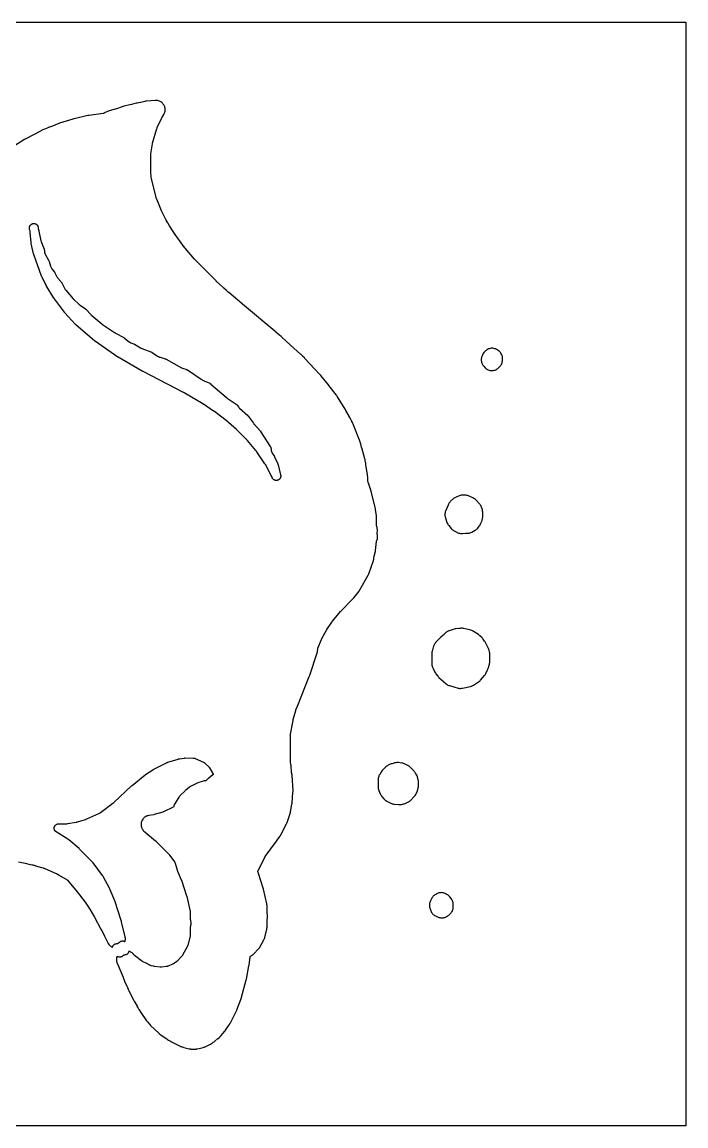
# Model space of a CAD drawing. Header units: millimetres. Extents: x 0 to 300, y 0 to 300.
# Drawn here: x 119.5 to 300, y 0 to 300 of the extents above; entities that cross this region are included whole.
import ezdxf

# ---------------------------------------------------------------- set-up
doc = ezdxf.new("R2010")
doc.units = ezdxf.units.MM
doc.layers.add('CUT', color=7, linetype='CONTINUOUS')

msp = doc.modelspace()

# ---------------------------------------------------------------- linework, layer by layer
at = {"layer": 'CUT'}
for points in [[(0.05, 300), (299.95, 300), (299.98, 300), (299.99, 300), (300, 300), (300, 299.99), (300, 299.98), (300, 299.95), (300, 0.05), (300, 0.02), (300, 0.01), (299.99, 0), (299.98, 0), (299.95, 0), (0.05, 0)], [(118.49, 71.76), (120.29, 71.43), (121.7, 71.09), (122.25, 70.96), (122.37, 70.93), (122.64, 70.87), (122.69, 70.86), (122.74, 70.84), (122.78, 70.83), (122.96, 70.79), (122.98, 70.78), (123, 70.77), (123.03, 70.76), (123.1, 70.74), (123.11, 70.73), (124.73, 70.25), (125.17, 70.12), (125.2, 70.11), (125.26, 70.1), (125.28, 70.09), (125.29, 70.09), (125.31, 70.08), (125.33, 70.07), (125.37, 70.06), (125.38, 70.06), (125.39, 70.05), (125.41, 70.05), (125.42, 70.05), (125.46, 70.03), (125.47, 70.03), (125.48, 70.02), (125.49, 70.02), (125.58, 69.98), (125.62, 69.96), (125.64, 69.95), (125.66, 69.95), (128.73, 68.63), (128.76, 68.62), (128.8, 68.6), (128.82, 68.59), (128.86, 68.56), (128.87, 68.56), (128.89, 68.55), (128.91, 68.53), (128.92, 68.53), (128.96, 68.51), (128.97, 68.5), (129, 68.48), (129.39, 68.25), (131.76, 66.86), (131.77, 66.85), (131.78, 66.85), (131.78, 66.84), (131.79, 66.84), (131.79, 66.83), (134.48, 63.63), (136.6, 60.83), (137.35, 59.71), (137.49, 59.49), (137.82, 59.01), (137.88, 58.92), (137.88, 58.91), (137.89, 58.9), (139.18, 56.73), (140.92, 53.46), (141.11, 53.1), (141.36, 52.64), (141.87, 51.68), (141.89, 51.64), (141.9, 51.62), (141.9, 51.61), (142.8, 49.75), (142.92, 49.54), (143.05, 49.33), (143.21, 49.15), (143.38, 48.98), (143.57, 48.82), (143.78, 48.69), (143.99, 48.57), (144.01, 48.56), (144.03, 48.64), (144.06, 48.74), (144.08, 48.73), (144.13, 48.71), (144.13, 48.73), (144.15, 48.85), (144.18, 48.96), (144.2, 49.01), (144.24, 49.07), (144.31, 49.16), (144.4, 49.24), (144.49, 49.31), (144.59, 49.38), (144.69, 49.43), (144.8, 49.48), (144.92, 49.51), (145.03, 49.53), (145.22, 49.55), (145.36, 49.58), (145.5, 49.62), (145.62, 49.67), (145.7, 49.72), (145.81, 49.79), (145.94, 49.9), (146.02, 49.97), (146.11, 50.04), (146.21, 50.11), (146.32, 50.17), (146.43, 50.21), (146.54, 50.24), (146.66, 50.27), (146.78, 50.28), (146.9, 50.28), (147.01, 50.27), (147.09, 50.25), (147.2, 50.2), (147.3, 50.14), (147.31, 50.13), (147.33, 50.17), (147.35, 50.16), (147.44, 50.11), (147.47, 50.22), (147.52, 50.45), (147.55, 50.7), (147.55, 50.94), (147.53, 51.18), (147.48, 51.42), (146.51, 55.46), (146.49, 55.59), (146.42, 55.84), (144.8, 60.9), (144.79, 60.93), (144.78, 60.96), (144.71, 61.14), (143.44, 64.14), (143.38, 64.29), (143.35, 64.35), (143.32, 64.41), (141.52, 67.78), (141.42, 67.94), (141.31, 68.09), (138.77, 71.5), (138.55, 71.77), (135.12, 75.23), (134.95, 75.38), (132.15, 77.73), (131.87, 77.94), (128.77, 79.89), (128.76, 79.89), (128.73, 79.91), (128.64, 79.97), (128.62, 79.99), (128.51, 80.1), (128.49, 80.12), (128.48, 80.13), (128.41, 80.22), (128.39, 80.25), (128.37, 80.28), (128.36, 80.29), (128.34, 80.33), (128.31, 80.39), (128.28, 80.46), (128.27, 80.49), (128.24, 80.59), (128.23, 80.61), (128.21, 80.69), (128.21, 80.7), (128.2, 80.74), (128.2, 80.79), (128.2, 80.84), (128.19, 80.95), (128.19, 81.02), (128.19, 81.04), (128.2, 81.09), (128.21, 81.13), (128.22, 81.16), (128.23, 81.23), (128.25, 81.3), (128.26, 81.32), (128.28, 81.38), (128.29, 81.41), (128.35, 81.51), (128.36, 81.53), (128.41, 81.6), (128.48, 81.69), (128.59, 81.8), (128.61, 81.82), (128.62, 81.83), (128.71, 81.9), (128.74, 81.92), (128.77, 81.94), (128.78, 81.95), (128.82, 81.97), (128.88, 82), (128.95, 82.03), (129, 82.05), (129.1, 82.08), (129.12, 82.09), (129.15, 82.09), (129.2, 82.1), (129.26, 82.11), (129.32, 82.11), (129.37, 82.11), (129.38, 82.11), (131.47, 82.12), (131.68, 82.13), (131.88, 82.16), (134.21, 82.56), (134.4, 82.59), (134.44, 82.6), (134.55, 82.64), (136.75, 83.3), (137.08, 83.42), (140.32, 84.92), (140.55, 85.04), (140.76, 85.18), (144.19, 87.73), (144.4, 87.91), (149.21, 92.39), (149.38, 92.53), (149.39, 92.54), (152.91, 95.39), (152.97, 95.43), (152.98, 95.44), (153.03, 95.48), (155.03, 96.82), (155.07, 96.85), (155.16, 96.9), (155.26, 96.96), (158.76, 98.71), (158.77, 98.71), (158.86, 98.75), (158.89, 98.76), (159.01, 98.81), (159.04, 98.82), (159.07, 98.83), (161.95, 99.71), (162.03, 99.73), (162.15, 99.76), (162.25, 99.78), (163.54, 99.98), (163.57, 99.98), (163.6, 99.99), (163.64, 99.99), (163.77, 100), (163.78, 100), (166, 99.99), (166.08, 99.99), (166.17, 99.98), (166.27, 99.97), (166.28, 99.97), (166.34, 99.96), (166.37, 99.95), (166.39, 99.95), (166.41, 99.94), (166.45, 99.92), (166.49, 99.91), (166.55, 99.88), (168.8, 98.87), (168.87, 98.84), (168.91, 98.82), (168.93, 98.8), (168.99, 98.77), (169.07, 98.7), (169.13, 98.65), (169.16, 98.62), (170.22, 97.6), (170.23, 97.59), (170.24, 97.59), (170.32, 97.48), (170.35, 97.46), (170.36, 97.44), (170.37, 97.43), (170.43, 97.31), (171.31, 95.81), (171.33, 95.79), (171.36, 95.75), (171.36, 95.74), (171.37, 95.73), (171.39, 95.67), (171.41, 95.61), (171.44, 95.55), (171.46, 95.5), (171.46, 95.49), (171.46, 95.48), (171.45, 95.47), (171.44, 95.47), (171.43, 95.46), (171.37, 95.41), (170.25, 94.5), (170.24, 94.5), (170.2, 94.46), (170.14, 94.41), (170.1, 94.38), (170.09, 94.37), (170.07, 94.36), (170.04, 94.33), (170.02, 94.31), (169.53, 93.86), (169.52, 93.85), (169.48, 93.82), (169.43, 93.81), (168.97, 93.75), (168.71, 93.71), (168.46, 93.64), (167.24, 93.23), (166.92, 93.1), (165.44, 92.36), (165.23, 92.24), (165.03, 92.1), (163.96, 91.27), (163.82, 91.15), (163.68, 91.02), (162.41, 89.69), (162.26, 89.51), (162.12, 89.31), (161.08, 87.69), (160.96, 87.49), (160.86, 87.27), (160.61, 86.66), (160.61, 86.64), (160.6, 86.64), (160.6, 86.63), (160.55, 86.61), (157.9, 85.38), (157.81, 85.35), (157.79, 85.34), (157.71, 85.31), (155.39, 84.62), (155.26, 84.59), (153.92, 84.36), (153.68, 84.31), (153.44, 84.23), (153.21, 84.13), (153, 84.01), (152.8, 83.87), (152.61, 83.7), (152.44, 83.52), (152.29, 83.33), (152.15, 83.11), (152.05, 82.89), (151.96, 82.66), (151.89, 82.42), (151.85, 82.17), (151.84, 81.93), (151.85, 81.68), (151.88, 81.43), (151.94, 81.19), (152.03, 80.95), (152.13, 80.73), (152.26, 80.52), (152.41, 80.32), (152.57, 80.13), (152.58, 80.12), (152.83, 79.9), (152.96, 79.81), (155.72, 77.51), (155.75, 77.48), (155.89, 77.36), (156.03, 77.23), (159.54, 73.67), (159.6, 73.61), (159.65, 73.54), (160.93, 71.81), (160.95, 71.79), (160.96, 71.78), (160.96, 71.77), (160.99, 71.69), (161.64, 69.56), (161.66, 69.5), (161.68, 69.44), (161.75, 69.26), (162.76, 66.86), (162.77, 66.83), (162.78, 66.8), (162.8, 66.75), (164.2, 62.55), (164.23, 62.43), (164.24, 62.39), (165.15, 58.27), (165.15, 58.25), (165.16, 58.22), (165.17, 58.13), (165.18, 58.09), (165.18, 58), (165.21, 56.2), (165.23, 55.91), (165.28, 55.63), (165.33, 55.5), (165.35, 55.43), (165.36, 55.41), (165.37, 55.36), (165.37, 55.34), (165.37, 55.33), (165.39, 55.23), (165.38, 55.23), (165.39, 55.12), (165.38, 55.01), (165.38, 54.99), (165.37, 54.87), (165.35, 54.78), (165.28, 54.48), (165.24, 54.23), (165.22, 53.98), (165.18, 51.95), (165.18, 51.87), (165.17, 51.79), (165.16, 51.71), (165.16, 51.69), (165.16, 51.68), (165.14, 51.62), (164.52, 49.07), (164.5, 49.02), (164.5, 49), (164.48, 48.93), (164.45, 48.86), (164.44, 48.83), (164.39, 48.72), (164.38, 48.71), (164.38, 48.7), (163.12, 46.42), (163.07, 46.32), (163.05, 46.3), (163.04, 46.28), (162.97, 46.19), (162.94, 46.16), (162.94, 46.15), (162.92, 46.13), (161.55, 44.73), (161.48, 44.66), (161.46, 44.64), (161.45, 44.63), (161.36, 44.56), (161.33, 44.54), (161.29, 44.51), (160.79, 44.17), (160.75, 44.13), (160.73, 44.12), (160.57, 44.04), (160.55, 44.03), (160.46, 43.99), (160.4, 43.96), (159.16, 43.44), (159.07, 43.41), (159.03, 43.4), (159.01, 43.39), (158.98, 43.38), (158.91, 43.36), (158.81, 43.34), (158.76, 43.33), (157.36, 43.13), (157.29, 43.12), (157.28, 43.12), (157.17, 43.11), (157.16, 43.11), (157.05, 43.12), (157.06, 43.11), (156.99, 43.12), (155.45, 43.35), (155.39, 43.36), (155.38, 43.36), (155.31, 43.38), (154.59, 43.55), (154.48, 43.58), (154.42, 43.6), (154.34, 43.63), (154.33, 43.64), (154.25, 43.68), (154.24, 43.68), (153.41, 44.1), (152.19, 44.71), (152.18, 44.72), (152.14, 44.74), (152.08, 44.78), (151.98, 44.84), (151.97, 44.84), (151.91, 44.89), (150.08, 46.34), (150.06, 46.36), (149.97, 46.44), (149.92, 46.49), (149.9, 46.51), (149.85, 46.56), (149.84, 46.58), (149.79, 46.63), (149.75, 46.69), (149.56, 46.86), (149.36, 47.02), (149.15, 47.16), (149.1, 47.19), (149.08, 47.2), (149.06, 47.21), (149.05, 47.22), (149.01, 47.25), (148.97, 47.27), (148.8, 47.38), (148.66, 47.44), (148.53, 47.49), (148.5, 47.5), (148.5, 47.48), (148.48, 47.37), (148.45, 47.26), (148.4, 47.15), (148.35, 47.04), (148.29, 46.94), (148.22, 46.85), (148.13, 46.77), (148.05, 46.69), (147.95, 46.62), (147.85, 46.57), (147.74, 46.52), (147.63, 46.48), (147.6, 46.47), (147.57, 46.47), (147.55, 46.47), (147.52, 46.46), (147.48, 46.46), (147.47, 46.46), (147.36, 46.44), (147.25, 46.41), (147.19, 46.39), (147.17, 46.38), (147.11, 46.35), (147.09, 46.34), (146.98, 46.3), (146.9, 46.25), (146.78, 46.16), (146.66, 46.06), (146.65, 46.05), (146.64, 46.04), (146.55, 46), (146.44, 45.95), (146.32, 45.92), (146.21, 45.89), (146.09, 45.88), (145.97, 45.88), (145.85, 45.89), (145.73, 45.92), (145.62, 45.95), (145.51, 46), (145.41, 46.05), (145.32, 46.11), (145.3, 46.05), (145.25, 45.9), (145.23, 45.91), (145.22, 45.87), (145.16, 45.63), (145.13, 45.39), (145.12, 45.14), (145.13, 44.9), (145.17, 44.65), (145.19, 44.6), (145.24, 44.42), (145.26, 44.37), (145.32, 44.19), (146.95, 40.4), (146.98, 40.33), (147.23, 39.59), (147.33, 39.34), (147.99, 37.97), (148.02, 37.9), (148.02, 37.89), (148.03, 37.87), (148.43, 36.93), (148.52, 36.75), (148.97, 35.9), (149, 35.85), (149.05, 35.75), (149.05, 35.74), (149.79, 34.19), (149.82, 34.12), (149.85, 34.07), (149.94, 33.9), (150.75, 32.51), (150.77, 32.46), (150.79, 32.42), (150.8, 32.41), (150.99, 32.04), (151.13, 31.8), (151.27, 31.61), (151.27, 31.6), (151.29, 31.57), (151.3, 31.55), (151.72, 30.82), (151.9, 30.54), (152.51, 29.76), (152.54, 29.71), (152.56, 29.68), (153.33, 28.53), (153.47, 28.34), (153.63, 28.16), (154.1, 27.69), (154.2, 27.56), (154.43, 27.3), (156.61, 25.17), (156.64, 25.15), (156.8, 25.01), (156.84, 24.98), (156.99, 24.87), (157.05, 24.82), (158.82, 23.68), (158.86, 23.65), (158.9, 23.61), (158.91, 23.61), (159.03, 23.51), (159.27, 23.35), (159.61, 23.15), (159.72, 23.09), (159.77, 23.06), (159.8, 23.04), (159.81, 23.04), (160.02, 22.89), (160.03, 22.88), (160.27, 22.74), (160.28, 22.74), (160.43, 22.67), (160.62, 22.57), (160.66, 22.55), (160.68, 22.54), (162.27, 21.74), (162.31, 21.73), (162.49, 21.65), (162.51, 21.64), (162.53, 21.63), (162.61, 21.61), (162.64, 21.6), (162.65, 21.6), (162.66, 21.59), (162.75, 21.56), (162.77, 21.56), (162.95, 21.51), (162.96, 21.5), (163.04, 21.47), (163.26, 21.39), (163.48, 21.32), (164.87, 20.99), (164.97, 20.96), (165.05, 20.94), (165.07, 20.94), (165.08, 20.94), (165.09, 20.94), (165.18, 20.92), (165.28, 20.91), (165.38, 20.9), (165.42, 20.9), (165.49, 20.9), (165.55, 20.89), (165.59, 20.89), (165.63, 20.89), (166.01, 20.89), (166.48, 20.89), (166.52, 20.89), (166.56, 20.89), (166.77, 20.9), (166.8, 20.91), (166.86, 20.92), (166.88, 20.92), (166.9, 20.92), (166.95, 20.93), (167.05, 20.95), (167.07, 20.95), (167.62, 21.07), (168.69, 21.31), (168.89, 21.36), (169.03, 21.41), (169.09, 21.43), (169.28, 21.52), (169.3, 21.53), (170.72, 22.23), (170.95, 22.36), (171.16, 22.52), (171.17, 22.52), (171.19, 22.53), (171.42, 22.72), (171.46, 22.74), (171.47, 22.75), (171.66, 22.87), (171.84, 23), (172.73, 23.74), (172.77, 23.77), (173.03, 23.97), (173.14, 24.08), (173.18, 24.11), (173.23, 24.15), (173.27, 24.19), (173.35, 24.27), (173.36, 24.27), (173.36, 24.28), (173.42, 24.34), (173.52, 24.45), (174.05, 25.09), (174.62, 25.77), (174.62, 25.78), (174.76, 25.97), (174.77, 25.98), (175.57, 27.16), (175.86, 27.59), (175.91, 27.67), (175.92, 27.68), (175.92, 27.69), (175.98, 27.78), (176, 27.81), (176.02, 27.83), (176.02, 27.84), (176.03, 27.85), (176.05, 27.88), (176.07, 27.91), (176.21, 28.14), (176.23, 28.18), (176.24, 28.2), (177.78, 31.28), (177.79, 31.32), (177.87, 31.5), (177.88, 31.53), (178.97, 34.35), (179.05, 34.59), (180.44, 39.7), (180.49, 39.9), (181.17, 43.52), (181.19, 43.68), (181.47, 45.98), (181.48, 46.03), (181.47, 46.03), (181.47, 46.04), (181.48, 46.04), (181.5, 46.05), (181.51, 46.06), (181.57, 46.09), (181.59, 46.1), (181.77, 46.22), (181.78, 46.22), (182.11, 46.45), (182.14, 46.47), (182.32, 46.61), (182.33, 46.61), (182.51, 46.78), (183.69, 48.01), (183.7, 48.01), (183.86, 48.19), (184, 48.38), (184.13, 48.58), (185.22, 50.58), (185.31, 50.78), (185.39, 50.98), (185.45, 51.19), (186.01, 53.49), (186.06, 53.76), (186.08, 54.03), (186.12, 56.17), (186.12, 56.25), (186.13, 56.28), (186.14, 56.32), (186.17, 56.48), (186.22, 56.72), (186.24, 56.96), (186.24, 57.2), (186.21, 57.44), (186.16, 57.68), (186.12, 57.81), (186.12, 57.82), (186.12, 57.83), (186.12, 57.87), (186.12, 57.9), (186.08, 59.88), (186.06, 60.12), (186.02, 60.37), (185.14, 64.38), (185.07, 64.63), (183.76, 68.57), (183.74, 68.65), (183.66, 68.87), (183.65, 68.88), (183.56, 69.1), (183.56, 69.12), (183.55, 69.13), (183.56, 69.15), (183.59, 69.22), (185.53, 73.1), (185.55, 73.14), (185.56, 73.15), (185.59, 73.21), (185.6, 73.22), (188.61, 77.36), (188.71, 77.49), (188.73, 77.51), (188.76, 77.55), (189.66, 78.79), (189.78, 78.96), (189.87, 79.14), (191.37, 82.12), (191.51, 82.45), (191.51, 82.46), (192.34, 84.95), (192.35, 85), (192.42, 85.25), (192.43, 85.3), (192.45, 85.39), (192.86, 87.47), (192.86, 87.48), (192.9, 87.76), (193.14, 90.73), (193.14, 90.74), (193.15, 90.93), (193.15, 90.94), (193.15, 90.95), (193.15, 91.09), (192.92, 95.21), (192.89, 95.43), (192.85, 95.65), (192.79, 95.86), (192.76, 95.96), (192.75, 95.98), (192.73, 96.05), (192.72, 96.08), (192.71, 96.11), (192.7, 96.14), (192.7, 96.15), (192.7, 96.21), (192.66, 97.72), (192.64, 98.01), (192.58, 98.29), (192.48, 98.67), (192.47, 98.74), (192.46, 98.76), (192.46, 98.77), (192.46, 98.81), (192.46, 98.82), (192.46, 98.87), (192.49, 106.44), (193.15, 110.17), (193.15, 110.18), (193.16, 110.21), (193.18, 110.31), (193.18, 110.33), (193.18, 110.34), (193.2, 110.42), (193.89, 112.94), (193.91, 113.01), (193.94, 113.09), (194.32, 114.04), (194.32, 114.05), (194.34, 114.1), (197.54, 122.11), (197.55, 122.13), (197.62, 122.3), (197.68, 122.46), (199.72, 128.59), (199.8, 128.88), (199.84, 129.18), (199.86, 129.48), (199.87, 129.52), (199.87, 129.54), (199.88, 129.68), (199.88, 129.69), (199.89, 129.74), (199.91, 129.81), (199.92, 129.84), (200.85, 132.16), (200.86, 132.18), (200.91, 132.27), (202.23, 134.71), (202.26, 134.76), (202.28, 134.78), (202.31, 134.84), (202.38, 134.95), (203.68, 136.88), (203.74, 136.96), (203.81, 137.07), (203.82, 137.08), (203.83, 137.11), (203.84, 137.12), (203.85, 137.13), (203.86, 137.14), (206.08, 139.81), (206.12, 139.87), (206.15, 139.89), (209.46, 143.33), (209.48, 143.34), (209.67, 143.55), (211.1, 145.35), (211.22, 145.52), (211.24, 145.55), (211.34, 145.72), (213.57, 149.7), (213.67, 149.89), (213.75, 150.09), (215, 153.65), (215.05, 153.81), (215.07, 153.87), (215.08, 153.92), (215.08, 153.93), (215.12, 154.13), (215.15, 154.39), (215.17, 154.78), (215.19, 154.86), (215.5, 155.87), (215.57, 156.14), (215.61, 156.41), (215.82, 158.86), (215.82, 158.88), (215.82, 158.89), (215.84, 158.92), (215.88, 159.01), (215.92, 159.09), (216.01, 159.31), (216.08, 159.54), (216.13, 159.77), (216.16, 160.01), (216.16, 160.26), (216.14, 160.5), (216.09, 160.73), (216.08, 160.81), (216.07, 160.83), (216.07, 160.89), (216.08, 162.02), (216.08, 162.04), (216.08, 162.06), (216.07, 162.28), (216.04, 162.49), (215.99, 162.71), (215.95, 162.85), (215.94, 162.89), (215.93, 162.91), (215.89, 163.06), (215.87, 163.1), (215.87, 163.11), (215.87, 163.12), (215.87, 163.14), (215.87, 163.2), (215.83, 165.64), (215.81, 165.93), (215.61, 167.42), (215.61, 167.45), (215.56, 167.71), (214.41, 172.51), (214.33, 172.78), (213.54, 174.99), (213.51, 175.1), (213.5, 175.15), (213.5, 175.16), (213.5, 175.19), (213.5, 175.27), (213.45, 176.45), (213.43, 176.6), (213.43, 176.63), (213.43, 176.68), (213.43, 176.69), (213.42, 176.83), (213.4, 177.03), (213.06, 179.16), (212.99, 179.78), (212.96, 179.97), (212.92, 180.15), (212.86, 180.39), (212.78, 180.87), (212.76, 181.01), (212.76, 181.02), (212.75, 181.1), (212.69, 181.33), (211.84, 184.28), (211.82, 184.35), (211.82, 184.36), (211.81, 184.41), (211.56, 185.36), (211.54, 185.45), (211.46, 185.68), (211.39, 185.86), (211.31, 186.13), (211.23, 186.36), (209.5, 190.7), (209.49, 190.73), (209.42, 190.93), (209.31, 191.15), (209.04, 191.65), (209.03, 191.67), (209.03, 191.68), (209.01, 191.73), (208.98, 191.79), (208.89, 192), (208.88, 192.02), (208.78, 192.19), (208.76, 192.23), (208.51, 192.65), (208.5, 192.67), (208.49, 192.68), (207.54, 194.46), (207.52, 194.49), (207.52, 194.5), (207.4, 194.7), (207.38, 194.73), (207.36, 194.77), (207.34, 194.8), (205.21, 198.19), (205.18, 198.25), (205.14, 198.31), (205.09, 198.4), (204.95, 198.59), (202.93, 201.27), (202.9, 201.3), (202.89, 201.32), (202.86, 201.36), (202.79, 201.45), (200.73, 203.94), (200.64, 204.05), (200.62, 204.07), (200.61, 204.08), (200.6, 204.09), (200.59, 204.1), (200.58, 204.12), (200.53, 204.17), (200.37, 204.34), (196.36, 208.6), (196.23, 208.73), (195.81, 209.11), (195.79, 209.13), (195.78, 209.14), (195.77, 209.16), (195.32, 209.63), (195.18, 209.76), (192.46, 212.2), (190.04, 214.42), (190.04, 214.43), (189.88, 214.58), (188.59, 215.66), (188.58, 215.67), (188.57, 215.68), (188.39, 215.84), (188.35, 215.88), (188.32, 215.91), (188.28, 215.94), (188.18, 216.03), (179.98, 222.88), (175.68, 226.48), (175.63, 226.51), (175.62, 226.52), (175.61, 226.53), (175.59, 226.55), (175.57, 226.56), (175.56, 226.57), (175.55, 226.58), (175.53, 226.6), (175.52, 226.6), (175.51, 226.61), (175.49, 226.63), (175.03, 227.05), (174.36, 227.67), (174.08, 227.93), (174.06, 227.95), (172.28, 229.61), (172.27, 229.62), (172.26, 229.63), (172.21, 229.68), (166.56, 235.37), (166.45, 235.48), (166.45, 235.49), (166.38, 235.56), (163.85, 238.52), (163.8, 238.57), (163.75, 238.62), (163.75, 238.63), (163.73, 238.65), (163.72, 238.66), (163.71, 238.68), (163.69, 238.7), (163.67, 238.74), (160.65, 242.94), (160.64, 242.95), (160.61, 242.99), (160.57, 243.05), (159.55, 244.66), (159.2, 245.25), (159.12, 245.39), (159.11, 245.41), (158.77, 245.99), (158.7, 246.12), (158.7, 246.13), (158.69, 246.14), (157.92, 247.57), (157.4, 248.71), (156.08, 251.88), (156.03, 252), (155.96, 252.2), (155.94, 252.23), (155.94, 252.24), (155.93, 252.26), (155.93, 252.28), (155.9, 252.38), (154.75, 257.02), (154.74, 257.04), (154.73, 257.1), (154.72, 257.14), (154.71, 257.16), (154.71, 257.19), (154.7, 257.26), (154.48, 259.04), (154.48, 259.05), (154.47, 259.11), (154.47, 259.16), (154.47, 259.17), (154.47, 259.18), (154.49, 264.04), (154.49, 264.12), (154.49, 264.13), (154.49, 264.16), (154.49, 264.17), (154.5, 264.22), (154.94, 266.95), (154.97, 267.1), (154.97, 267.11), (156.14, 271.1), (156.16, 271.17), (156.18, 271.21), (156.19, 271.24), (156.21, 271.31), (156.23, 271.35), (157.34, 273.76), (157.45, 273.99), (158, 274.9), (158.12, 275.11), (158.21, 275.33), (158.29, 275.56), (158.34, 275.79), (158.36, 276.03), (158.37, 276.27), (158.35, 276.51), (158.31, 276.75), (158.25, 276.98), (158.16, 277.2), (158.05, 277.42), (157.93, 277.62), (157.78, 277.81), (157.62, 277.99), (157.44, 278.15), (157.24, 278.29), (157.04, 278.41), (156.82, 278.51), (156.59, 278.59), (156.36, 278.65), (156.12, 278.69), (155.88, 278.7), (155.64, 278.69), (153.34, 278.48), (153.31, 278.48), (153.06, 278.46), (152.82, 278.42), (151.75, 278.17), (151.72, 278.16), (151.67, 278.15), (151.64, 278.15), (150.77, 278), (150.53, 277.95), (149.24, 277.59), (147.17, 277.11), (147.16, 277.11), (146.92, 277.06), (146.68, 276.99), (145.12, 276.44), (143.17, 275.89), (142.94, 275.81), (142.72, 275.72), (142.7, 275.71), (142.5, 275.61), (142.05, 275.38), (141.76, 275.24), (141.72, 275.22), (141.66, 275.18), (141.63, 275.17), (141.62, 275.17), (141.61, 275.16), (141.57, 275.15), (141.56, 275.15), (141.54, 275.15), (141.5, 275.15), (137.6, 274.65), (137.35, 274.6), (137.34, 274.6), (133.63, 273.72), (133.6, 273.72), (133.55, 273.71), (133.49, 273.69), (133.3, 273.65), (129.63, 272.5), (129.45, 272.43), (127.3, 271.56), (127.27, 271.55), (127.26, 271.55), (127.23, 271.54), (126.68, 271.35), (126.63, 271.33), (126.56, 271.31), (126.46, 271.28), (126.25, 271.18), (125.86, 270.99), (124.88, 270.59), (124.87, 270.59), (124.84, 270.58), (124.62, 270.48), (120.31, 268.21), (120.13, 268.11), (120.11, 268.09), (117.72, 266.57)]]:
    msp.add_lwpolyline(points, dxfattribs=at)
for points in [[(122.08, 245.11), (122.1, 245.13), (122.14, 245.15), (122.16, 245.16), (122.24, 245.19), (122.27, 245.2), (122.34, 245.23), (122.37, 245.23), (122.39, 245.24), (122.42, 245.24), (122.47, 245.25), (122.53, 245.26), (122.59, 245.26), (122.71, 245.26), (122.8, 245.26), (122.85, 245.25), (122.93, 245.23), (122.95, 245.22), (123.05, 245.19), (123.08, 245.18), (123.14, 245.16), (123.15, 245.15), (123.16, 245.15), (123.17, 245.15), (123.2, 245.13), (123.27, 245.09), (123.29, 245.08), (123.36, 245.03), (123.4, 245), (123.44, 244.98), (123.45, 244.96), (123.5, 244.91), (123.55, 244.86), (123.57, 244.85), (123.59, 244.81), (123.62, 244.77), (123.67, 244.7), (123.68, 244.68), (123.74, 244.58), (123.75, 244.55), (123.77, 244.49), (123.78, 244.46), (123.81, 244.36), (123.83, 244.3), (123.84, 244.28), (123.85, 244.26), (123.86, 244.18), (123.87, 244.09), (123.87, 244.04), (123.88, 243.99), (123.88, 243.9), (123.93, 243.64), (124, 243.38), (124.03, 243.28), (124.04, 243.25), (124.05, 243.23), (124.05, 243.2), (124.59, 240.54), (124.64, 240.33), (124.71, 240.13), (125.43, 238.3), (125.45, 238.24), (125.47, 238.18), (125.49, 238.12), (125.51, 238.05), (125.52, 238.02), (125.52, 237.98), (125.53, 237.9), (125.53, 237.87), (125.55, 237.68), (125.59, 237.43), (125.66, 237.18), (125.75, 236.94), (125.86, 236.71), (126.65, 235.31), (126.68, 235.24), (126.71, 235.19), (126.72, 235.15), (126.75, 235.08), (126.8, 234.94), (127.18, 233.7), (127.26, 233.49), (127.35, 233.29), (127.46, 233.1), (127.58, 232.92), (128.29, 232), (128.33, 231.94), (128.35, 231.9), (128.41, 231.81), (128.83, 230.96), (128.94, 230.77), (129.07, 230.59), (129.21, 230.41), (129.93, 229.61), (129.99, 229.53), (130.02, 229.49), (130.03, 229.47), (130.13, 229.33), (130.13, 229.32), (130.16, 229.27), (130.97, 227.67), (131.07, 227.48), (131.19, 227.31), (131.32, 227.14), (133.36, 224.81), (133.47, 224.69), (133.48, 224.68), (133.5, 224.66), (133.54, 224.63), (134.9, 223.32), (135.06, 223.17), (135.25, 223.04), (136.72, 222.06), (136.79, 222), (136.86, 221.96), (136.88, 221.94), (136.89, 221.93), (136.93, 221.9), (136.99, 221.83), (137.01, 221.82), (138.07, 220.59), (138.19, 220.46), (138.23, 220.42), (138.41, 220.26), (141.16, 217.99), (141.35, 217.85), (144.61, 215.65), (144.69, 215.6), (144.77, 215.55), (144.89, 215.48), (147.14, 214.24), (147.2, 214.21), (147.21, 214.2), (147.3, 214.14), (147.31, 214.14), (147.32, 214.13), (147.33, 214.12), (148.57, 213.14), (148.79, 212.98), (149.02, 212.85), (149.27, 212.75), (149.77, 212.57), (149.86, 212.53), (149.89, 212.52), (149.93, 212.5), (150, 212.46), (151.69, 211.49), (151.87, 211.4), (152.06, 211.31), (154.52, 210.41), (154.6, 210.38), (154.64, 210.36), (154.7, 210.33), (154.74, 210.31), (154.77, 210.29), (154.85, 210.23), (156.31, 209.22), (156.53, 209.09), (156.77, 208.97), (157.01, 208.89), (158.41, 208.47), (158.44, 208.46), (158.46, 208.45), (158.48, 208.44), (158.52, 208.43), (158.57, 208.4), (158.64, 208.37), (162.82, 206.05), (163.06, 205.93), (163.32, 205.84), (163.97, 205.65), (164.06, 205.62), (164.16, 205.59), (164.22, 205.57), (164.23, 205.56), (164.24, 205.56), (164.29, 205.53), (164.39, 205.47), (164.43, 205.45), (168.14, 202.93), (168.32, 202.82), (168.52, 202.72), (170.51, 201.83), (170.55, 201.81), (170.63, 201.76), (170.64, 201.75), (170.66, 201.74), (170.67, 201.73), (170.7, 201.71), (170.77, 201.65), (170.82, 201.61), (174.93, 198.05), (175.07, 197.94), (175.15, 197.88), (175.25, 197.81), (177.64, 196.2), (177.7, 196.16), (177.73, 196.14), (177.78, 196.1), (177.79, 196.09), (177.84, 196.04), (177.85, 196.03), (177.9, 195.98), (177.92, 195.95), (177.99, 195.87), (178.28, 195.46), (178.44, 195.27), (178.62, 195.09), (180.84, 193.04), (180.93, 192.95), (180.94, 192.94), (180.98, 192.89), (181.02, 192.83), (181.06, 192.78), (182.36, 190.95), (182.49, 190.79), (182.59, 190.67), (182.63, 190.63), (182.66, 190.6), (184.19, 188.94), (184.2, 188.94), (184.22, 188.92), (184.25, 188.88), (184.26, 188.87), (184.3, 188.82), (184.31, 188.8), (184.32, 188.79), (184.33, 188.77), (186.96, 184.63), (186.98, 184.6), (187.01, 184.54), (187.04, 184.49), (187.06, 184.46), (187.07, 184.43), (187.08, 184.38), (187.11, 184.32), (187.13, 184.28), (187.13, 184.25), (187.14, 184.2), (187.16, 184.11), (187.16, 184.09), (187.16, 184.06), (187.16, 184.02), (187.18, 183.82), (187.22, 183.57), (187.28, 183.33), (187.37, 183.09), (187.48, 182.87), (187.61, 182.65), (188.01, 182.07), (188.06, 182), (188.09, 181.94), (188.13, 181.88), (188.14, 181.86), (188.15, 181.84), (188.15, 181.83), (188.99, 179.96), (189.03, 179.87), (189.04, 179.84), (189.06, 179.78), (189.08, 179.71), (189.1, 179.64), (189.75, 176.93), (189.76, 176.91), (189.78, 176.83), (189.78, 176.82), (189.79, 176.77), (189.79, 176.72), (189.79, 176.71), (189.8, 176.61), (189.8, 176.6), (189.8, 176.54), (189.8, 176.52), (189.79, 176.47), (189.78, 176.43), (189.77, 176.38), (189.75, 176.28), (189.74, 176.26), (189.72, 176.19), (189.71, 176.15), (189.68, 176.1), (189.68, 176.09), (189.66, 176.05), (189.61, 175.97), (189.6, 175.96), (189.59, 175.94), (189.58, 175.93), (189.56, 175.9), (189.51, 175.85), (189.46, 175.78), (189.45, 175.77), (189.43, 175.75), (189.4, 175.72), (189.38, 175.7), (189.33, 175.66), (189.26, 175.62), (189.16, 175.56), (189.11, 175.53), (189.08, 175.51), (189.05, 175.5), (189, 175.49), (188.94, 175.46), (188.92, 175.45), (188.81, 175.43), (188.68, 175.41), (188.62, 175.41), (188.61, 175.41), (188.5, 175.42), (188.47, 175.42), (188.38, 175.43), (188.29, 175.45), (188.27, 175.46), (188.17, 175.49), (188.16, 175.49), (188.1, 175.51), (188.07, 175.53), (187.98, 175.58), (187.97, 175.59), (187.95, 175.6), (187.94, 175.61), (187.91, 175.63), (187.82, 175.7), (187.81, 175.71), (187.79, 175.73), (187.68, 175.84), (187.62, 175.91), (187.62, 175.92), (187.57, 175.99), (187.54, 176.05), (187.51, 176.09), (187.5, 176.11), (187.49, 176.13), (187.47, 176.19), (187.36, 176.48), (187.22, 176.78), (185.62, 179.73), (185.5, 179.93), (183.31, 183.18), (183.28, 183.23), (183.25, 183.28), (183.17, 183.39), (183.05, 183.55), (180.74, 186.3), (180.7, 186.34), (180.7, 186.35), (180.62, 186.43), (180.6, 186.46), (180.57, 186.49), (180.56, 186.5), (180.53, 186.53), (180.52, 186.55), (180.5, 186.58), (180.47, 186.6), (180.42, 186.66), (177.98, 189.1), (177.9, 189.17), (177.87, 189.2), (177.86, 189.21), (177.83, 189.23), (177.78, 189.28), (177.76, 189.3), (175.64, 191.18), (175.54, 191.26), (175.49, 191.3), (175.44, 191.34), (171.75, 194.13), (171.63, 194.22), (171.54, 194.28), (168.77, 196.13), (168.74, 196.15), (168.62, 196.22), (163.57, 199.21), (163.55, 199.22), (163.5, 199.25), (163.42, 199.3), (163.38, 199.32), (163.36, 199.33), (152.36, 205.04), (152.31, 205.07), (152.28, 205.08), (152.2, 205.13), (152.13, 205.17), (152.12, 205.17), (145.6, 208.9), (145.56, 208.92), (145.54, 208.93), (145.53, 208.94), (145.49, 208.97), (139.41, 213.2), (139.34, 213.25), (139.26, 213.31), (134.12, 217.72), (134.03, 217.8), (133.97, 217.86), (133.88, 217.94), (131.09, 221.02), (131.03, 221.09), (131.01, 221.11), (130.98, 221.14), (130.97, 221.16), (128.25, 224.76), (128.19, 224.85), (128.15, 224.92), (128.13, 224.95), (126.02, 228.45), (125.97, 228.53), (125.97, 228.54), (124.85, 230.78), (124.84, 230.79), (124.83, 230.82), (124.82, 230.84), (124.77, 230.95), (122.66, 236.83), (122.63, 236.92), (122.6, 237.01), (121.96, 239.84), (121.95, 239.88), (121.94, 239.93), (121.92, 240.06), (121.91, 240.16), (121.69, 242.75), (121.69, 242.76), (121.68, 242.99), (121.65, 243.22), (121.6, 243.44), (121.52, 243.66), (121.51, 243.7), (121.49, 243.78), (121.48, 243.81), (121.47, 243.86), (121.46, 243.92), (121.46, 243.93), (121.46, 243.98), (121.46, 244.12), (121.46, 244.18), (121.47, 244.24), (121.48, 244.29), (121.48, 244.32), (121.49, 244.34), (121.52, 244.44), (121.55, 244.52), (121.58, 244.61), (121.58, 244.62), (121.59, 244.63), (121.6, 244.64), (121.7, 244.79), (121.75, 244.85), (121.86, 244.96), (121.95, 245.03), (122.02, 245.08)], [(246.94, 205.3), (247.19, 205.29), (247.23, 205.29), (247.54, 205.31), (247.84, 205.36), (247.88, 205.37), (248.09, 205.44), (248.3, 205.52), (248.5, 205.62), (248.69, 205.74), (248.87, 205.88), (249.04, 206.03), (249.38, 206.37), (249.54, 206.55), (249.69, 206.75), (249.81, 206.96), (249.92, 207.18), (250, 207.41), (250.06, 207.65), (250.1, 207.89), (250.11, 208.14), (250.11, 208.63), (250.1, 208.86), (250.07, 209.09), (250.01, 209.32), (249.94, 209.54), (249.85, 209.75), (249.83, 209.79), (249.7, 210.01), (249.55, 210.22), (249.38, 210.42), (249.19, 210.59), (248.98, 210.75), (248.76, 210.88), (248.42, 211.06), (248.2, 211.16), (247.97, 211.24), (247.73, 211.3), (247.49, 211.34), (247.24, 211.35), (247, 211.34), (246.76, 211.3), (246.52, 211.24), (246.29, 211.16), (246.07, 211.05), (245.86, 210.93), (245.66, 210.78), (245.48, 210.62), (245.22, 210.36), (245.05, 210.17), (244.9, 209.96), (244.77, 209.74), (244.66, 209.51), (244.51, 209.13), (244.44, 208.91), (244.38, 208.68), (244.35, 208.45), (244.34, 208.22), (244.35, 207.98), (244.38, 207.75), (244.44, 207.53), (244.51, 207.31), (244.6, 207.09), (244.66, 206.97), (244.79, 206.75), (244.94, 206.54), (245.1, 206.35), (245.39, 206.05), (245.58, 205.88), (245.77, 205.73), (245.99, 205.6), (246.21, 205.49), (246.45, 205.4), (246.69, 205.34)], [(236.8, 161.86), (237.69, 161.34), (237.92, 161.22), (238.17, 161.13), (238.42, 161.06), (238.68, 161.02), (238.94, 161), (239.2, 161.01), (240.02, 161.09), (240.11, 161.1), (240.13, 161.1), (240.14, 161.1), (240.15, 161.1), (240.28, 161.07), (240.54, 161.06), (240.79, 161.07), (241.04, 161.11), (241.29, 161.17), (241.53, 161.26), (241.76, 161.37), (242.66, 161.87), (242.87, 162), (243.06, 162.15), (243.23, 162.31), (243.39, 162.49), (243.6, 162.76), (243.61, 162.77), (243.77, 162.96), (243.92, 163.15), (244.05, 163.37), (244.15, 163.59), (244.54, 164.54), (244.62, 164.77), (244.68, 165.01), (244.72, 165.25), (244.73, 165.49), (244.73, 166.83), (244.72, 167.05), (244.69, 167.27), (244.64, 167.49), (244.57, 167.7), (244.4, 168.16), (244.31, 168.37), (244.2, 168.58), (244.07, 168.77), (243.93, 168.95), (242.95, 170.05), (242.76, 170.24), (242.55, 170.41), (242.33, 170.56), (242.09, 170.68), (240.89, 171.21), (240.66, 171.3), (240.42, 171.36), (240.17, 171.4), (239.92, 171.42), (239.36, 171.43), (239.1, 171.42), (238.84, 171.38), (238.58, 171.32), (238.34, 171.23), (237.36, 170.81), (237.17, 170.72), (236.99, 170.61), (236.82, 170.49), (236.39, 170.16), (236.23, 170.03), (236.08, 169.88), (235.94, 169.72), (235.65, 169.35), (235.52, 169.16), (235.4, 168.96), (235.3, 168.75), (234.63, 167.09), (234.62, 167.08), (234.55, 166.86), (234.54, 166.85), (234.49, 166.62), (234.45, 166.38), (234.44, 166.14), (234.44, 166.13), (234.45, 165.86), (234.46, 165.82), (234.5, 165.6), (234.5, 165.59), (234.51, 165.58), (234.51, 165.57), (234.51, 165.56), (234.57, 165.34), (234.58, 165.3), (235.01, 164.01), (235.1, 163.78), (235.21, 163.56), (235.34, 163.35), (235.5, 163.16), (236.18, 162.38), (236.36, 162.18), (236.57, 162.01)], [(238.03, 119.01), (238.27, 118.95), (238.52, 118.92), (238.77, 118.91), (239.02, 118.93), (239.27, 118.97), (241.45, 119.47), (241.66, 119.53), (241.86, 119.61), (242.06, 119.7), (242.24, 119.81), (243.62, 120.7), (243.82, 120.84), (244, 121), (244.17, 121.17), (245.24, 122.42), (245.37, 122.59), (245.48, 122.76), (245.58, 122.94), (246.07, 123.93), (246.16, 124.14), (246.24, 124.36), (246.56, 125.5), (246.61, 125.73), (246.64, 125.95), (246.65, 126.18), (246.65, 128.22), (246.64, 128.48), (246.59, 128.74), (246.47, 129.3), (246.42, 129.51), (246.35, 129.71), (246.26, 129.91), (245.52, 131.36), (245.52, 131.38), (245.4, 131.59), (245.25, 131.79), (244.89, 132.26), (244.86, 132.3), (244.71, 132.5), (244.54, 132.68), (243.98, 133.23), (243.78, 133.41), (243.56, 133.57), (242.22, 134.41), (241.99, 134.54), (241.75, 134.64), (241.5, 134.71), (239.63, 135.18), (239.38, 135.23), (239.13, 135.26), (238.88, 135.26), (238.62, 135.23), (238.38, 135.18), (238.31, 135.16), (238.3, 135.16), (238.21, 135.16), (237.45, 135.12), (237.2, 135.09), (236.95, 135.04), (236.71, 134.96), (235.58, 134.54), (235.52, 134.52), (235.49, 134.51), (235.35, 134.46), (235.31, 134.44), (235.13, 134.37), (235.11, 134.36), (234.9, 134.23), (234.69, 134.09), (234.51, 133.93), (234.33, 133.75), (234.21, 133.59), (233.34, 132.83), (233.17, 132.67), (232.08, 131.52), (231.92, 131.34), (231.78, 131.15), (231.66, 130.94), (231.45, 130.53), (231.36, 130.31), (231.28, 130.09), (230.96, 128.99), (230.9, 128.76), (230.87, 128.53), (230.86, 128.29), (230.86, 125.76), (230.87, 125.5), (230.91, 125.25), (230.98, 124.99), (231.07, 124.71), (231.08, 124.69), (231.09, 124.66), (231.15, 124.48), (231.23, 124.31), (231.75, 123.29), (231.87, 123.09), (232.01, 122.9), (232.53, 122.23), (232.67, 122.05), (232.83, 121.9), (234.72, 120.21), (234.9, 120.06), (235.09, 119.94), (235.28, 119.83), (235.49, 119.74), (235.71, 119.67)], [(222.36, 87.35), (222.61, 87.39), (223.17, 87.5), (223.41, 87.56), (223.64, 87.64), (223.86, 87.74), (224.58, 88.12), (224.79, 88.24), (224.99, 88.39), (225.17, 88.55), (226.04, 89.41), (226.22, 89.61), (226.38, 89.83), (226.51, 90.06), (226.92, 90.87), (227.04, 91.14), (227.12, 91.42), (227.22, 91.84), (227.27, 92.13), (227.29, 92.42), (227.29, 93.47), (227.28, 93.68), (227.26, 93.89), (227.21, 94.09), (227.1, 94.52), (227.05, 94.69), (227.04, 94.72), (226.97, 94.92), (226.88, 95.11), (226.48, 95.86), (226.36, 96.06), (226.22, 96.25), (226.06, 96.42), (225.04, 97.47), (224.85, 97.65), (224.63, 97.81), (224.4, 97.95), (223.61, 98.36), (223.41, 98.45), (223.19, 98.53), (222.98, 98.59), (222.75, 98.62), (221.82, 98.73), (221.58, 98.75), (221.34, 98.74), (221.1, 98.71), (220.87, 98.66), (220.08, 98.44), (219.92, 98.4), (219.84, 98.38), (219.61, 98.3), (219.39, 98.2), (219.03, 98.01), (218.82, 97.88), (218.62, 97.74), (218.43, 97.57), (217.43, 96.57), (217.24, 96.35), (217.08, 96.12), (216.72, 95.54), (216.6, 95.34), (216.51, 95.13), (216.44, 94.91), (216.4, 94.77), (216.34, 94.55), (216.31, 94.32), (216.3, 94.09), (216.29, 92.17), (216.3, 91.92), (216.34, 91.68), (216.4, 91.43), (216.48, 91.2), (216.86, 90.29), (216.97, 90.07), (217.09, 89.86), (217.24, 89.66), (217.84, 88.93), (218.01, 88.74), (218.21, 88.57), (218.42, 88.42), (218.64, 88.29), (219.71, 87.75), (219.92, 87.66), (220.13, 87.58), (220.35, 87.53), (220.57, 87.49), (221.86, 87.35), (222.11, 87.34)], [(233.07, 56.62), (233.29, 56.59), (233.52, 56.58), (233.72, 56.58), (233.95, 56.59), (234.18, 56.62), (234.41, 56.68), (234.63, 56.75), (234.84, 56.84), (234.92, 56.88), (235.13, 57.01), (235.34, 57.15), (235.53, 57.31), (235.96, 57.72), (236.13, 57.9), (236.28, 58.1), (236.42, 58.32), (236.53, 58.55), (236.62, 58.78), (236.68, 59.03), (236.72, 59.28), (236.73, 59.53), (236.73, 60.2), (236.72, 60.44), (236.68, 60.68), (236.62, 60.92), (236.54, 61.15), (236.44, 61.37), (236.32, 61.57), (236.17, 61.77), (235.75, 62.29), (235.59, 62.48), (235.41, 62.64), (235.21, 62.79), (235, 62.92), (234.87, 62.99), (234.8, 63.02), (234.79, 63.03), (234.72, 63.07), (234.5, 63.18), (234.28, 63.27), (234.04, 63.34), (233.8, 63.38), (233.56, 63.4), (233.32, 63.39), (233.08, 63.37), (232.84, 63.32), (232.61, 63.24), (232.38, 63.15), (232.2, 63.05), (232.17, 63.03), (232.08, 62.99), (231.95, 62.92), (231.75, 62.8), (231.55, 62.65), (231.37, 62.49), (231.3, 62.42), (231.15, 62.26), (231.02, 62.08), (230.9, 61.9), (230.8, 61.71), (230.46, 60.98), (230.37, 60.74), (230.3, 60.5), (230.25, 60.25), (230.23, 60), (230.24, 59.74), (230.27, 59.49), (230.32, 59.25), (230.4, 59.01), (230.62, 58.45), (230.72, 58.23), (230.83, 58.03), (230.96, 57.84), (231.11, 57.67), (231.28, 57.5), (231.45, 57.36), (231.65, 57.23), (231.85, 57.12), (232.42, 56.84), (232.63, 56.74), (232.84, 56.67)]]:
    msp.add_lwpolyline(points, close=True, dxfattribs=at)

doc.saveas('drawing.dxf')
